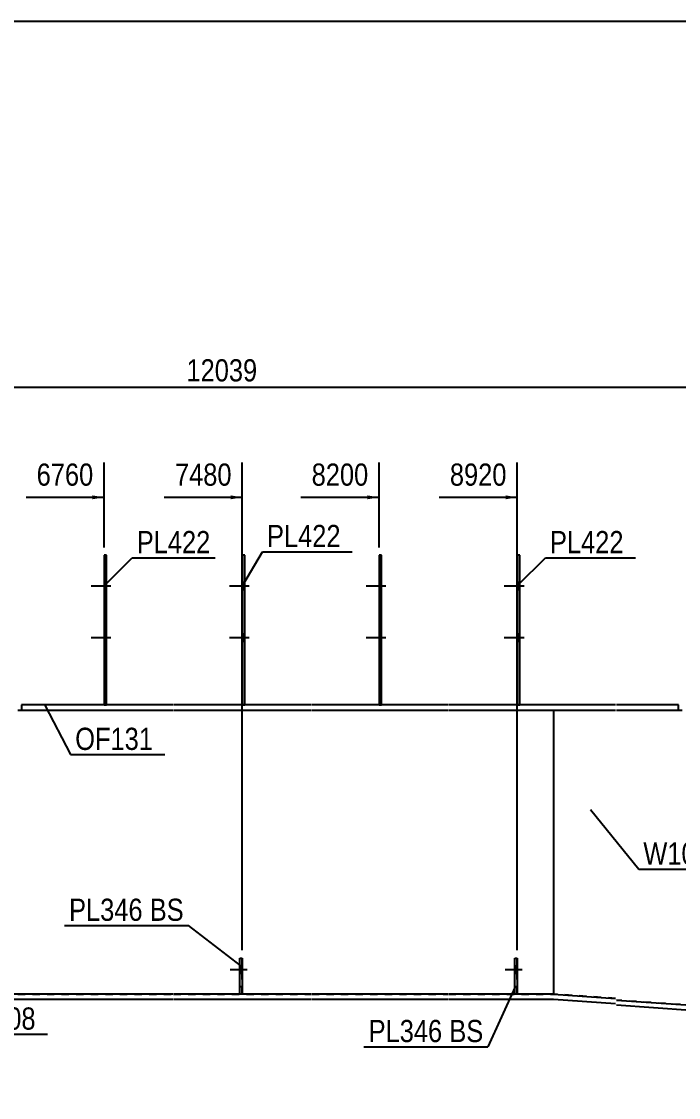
# Model space of a CAD drawing. Header units: millimetres. Extents: x -23 to 379, y -170 to 107.
# Drawn here: x 149.9 to 234.6, y -31.7 to 107.2 of the extents above; entities that cross this region are included whole.
import ezdxf

# ---------------------------------------------------------------- set-up
doc = ezdxf.new("R2010")
doc.units = ezdxf.units.MM
doc.linetypes.add('DXK_LINE_DOT1', pattern=[1.8814, 0.9407, -0.9407])
doc.linetypes.add('DXK_LINE_DOT2', pattern=[3.9198, 1.9599, -1.9599])
doc.styles.add('Arial Narrow', font='ARIALN.TTF', dxfattribs={"height": 0.2})

# ---------------------------------------------------------------- blocks, each defined once
blk = doc.blocks.new('Unknown-623588215-1210')
at = {"color": 5, "linetype": 'Continuous'}
blk.add_line((379.42, 107.2), (-20.58, 107.2), dxfattribs=at)
blk = doc.blocks.new('Part-623588215-1590 - 1490')
at = {"color": 2, "linetype": 'Continuous'}
blk.add_line((61.57, 18.33), (61.57, -18.33), dxfattribs=at)
at = {"color": 7, "linetype": 'DXK_LINE_DOT1'}
for p, q in [((61.57, 18.33), (69.57, 18.33)), ((69.67, 18.33), (90.24, 18.33)), ((90.34, 18.33), (107.88, 18.33)), ((107.98, 18.33), (125.71, 18.33)), ((125.81, 18.33), (141.81, 18.33)), ((141.91, 18.33), (169.42, 18.33)), ((169.52, 18.33), (187.25, 18.33)), ((187.35, 18.33), (204.88, 18.33)), ((204.98, 18.33), (218.54, 18.33)), ((218.54, 18.33), (218.54, -18.33)), ((61.57, -18.33), (69.57, -18.33)), ((69.67, -18.33), (90.24, -18.33)), ((90.34, -18.33), (107.88, -18.33)), ((107.98, -18.33), (125.71, -18.33)), ((125.81, -18.33), (141.81, -18.33)), ((141.91, -18.33), (169.42, -18.33)), ((169.52, -18.33), (187.25, -18.33)), ((187.35, -18.33), (204.88, -18.33)), ((204.98, -18.33), (218.54, -18.33))]:
    blk.add_line(p, q, dxfattribs=at)
blk = doc.blocks.new('Part-623588215-1519 - 1490')
at = {"color": 2, "linetype": 'Continuous'}
for p, q in [((149.91, 19), (149.91, 18.33)), ((169.42, 19), (149.91, 19)), ((149.91, 18.33), (169.42, 18.33)), ((187.25, 19), (169.52, 19)), ((169.52, 18.33), (187.25, 18.33)), ((204.88, 19), (187.35, 19)), ((187.35, 18.33), (204.88, 18.33)), ((226.54, 19), (204.98, 19)), ((204.98, 18.33), (226.54, 18.33)), ((234.64, 19), (226.64, 19)), ((226.64, 18.33), (234.64, 18.33))]:
    blk.add_line(p, q, dxfattribs=at)
at = {"color": 7, "linetype": 'DXK_LINE_DOT1'}
blk.add_line((234.64, 18.33), (234.64, 19), dxfattribs=at)
blk = doc.blocks.new('Part-623588215-2024 - 1490')
at = {"color": 2, "linetype": 'Continuous'}
for p, q in [((178.72, 38.33), (178.38, 38.33)), ((178.38, 38.33), (178.38, 19)), ((178.72, 19), (178.72, 38.33))]:
    blk.add_line(p, q, dxfattribs=at)
at = {"color": 7, "linetype": 'DXK_LINE_DOT1'}
blk.add_line((178.38, 19), (178.72, 19), dxfattribs=at)
blk = doc.blocks.new('Part-623588215-1835 - 1490')
at = {"color": 2, "linetype": 'Continuous'}
for p, q in [((218.54, 18.33), (218.54, -18.33)), ((342.09, -31.65), (342.31, -31.67))]:
    blk.add_line(p, q, dxfattribs=at)
at = {"color": 7, "linetype": 'DXK_LINE_DOT1'}
for p, q in [((218.54, 18.33), (226.54, 18.33)), ((226.64, 18.33), (244.24, 18.33)), ((244.34, 18.33), (261.88, 18.33)), ((261.98, 18.33), (279.71, 18.33)), ((279.81, 18.33), (326.08, 18.33)), ((326.18, 18.33), (350.27, 18.33)), ((342.31, -31.67), (350.27, 18.33)), ((226.54, -18.89), (218.54, -18.33)), ((244.24, -20.33), (226.64, -19.1)), ((261.88, -21.97), (244.34, -20.75)), ((279.71, -25.31), (261.98, -24.08)), ((326.08, -28.66), (279.81, -25.43)), ((342.09, -31.65), (326.18, -30.54))]:
    blk.add_line(p, q, dxfattribs=at)
blk = doc.blocks.new('Part-623588215-1894 - 1490')
at = {"color": 2, "linetype": 'Continuous'}
for p, q in [((196.35, 38.33), (196.02, 38.33)), ((196.02, 38.33), (196.02, 19)), ((196.35, 19), (196.35, 38.33))]:
    blk.add_line(p, q, dxfattribs=at)
at = {"color": 7, "linetype": 'DXK_LINE_DOT1'}
blk.add_line((196.02, 19), (196.35, 19), dxfattribs=at)
blk = doc.blocks.new('Part-623588215-2034 - 1490')
at = {"color": 2, "linetype": 'Continuous'}
for p, q in [((178.05, -18.33), (178.05, -13.67)), ((178.05, -13.67), (178.38, -13.67)), ((178.38, -13.67), (178.38, -18.33))]:
    blk.add_line(p, q, dxfattribs=at)
blk = doc.blocks.new('Part-623588215-1970 - 1490')
at = {"color": 2, "linetype": 'Continuous'}
for p, q in [((141.81, -18.33), (133.81, -18.33)), ((133.81, -18.33), (133.81, -19)), ((141.81, -19), (133.81, -19)), ((169.42, -18.33), (141.91, -18.33)), ((169.42, -19), (141.91, -19)), ((187.25, -18.33), (169.52, -18.33)), ((187.25, -19), (169.52, -19)), ((204.88, -18.33), (187.35, -18.33)), ((204.88, -19), (187.35, -19)), ((218.54, -18.33), (204.98, -18.33)), ((218.52, -19), (204.98, -19)), ((226.54, -19.56), (218.52, -19)), ((218.54, -18.33), (226.54, -18.89)), ((226.64, -19.1), (236.24, -19.77)), ((236.2, -20.44), (226.64, -19.77))]:
    blk.add_line(p, q, dxfattribs=at)
at = {"color": 7, "linetype": 'DXK_LINE_DOT1'}
blk.add_line((236.24, -19.77), (236.2, -20.44), dxfattribs=at)
blk = doc.blocks.new('Part-623588215-2019 - 1490')
at = {"color": 2, "linetype": 'Continuous'}
for p, q in [((160.88, 38.33), (160.55, 38.33)), ((160.55, 38.33), (160.55, 19)), ((160.88, 19), (160.88, 38.33))]:
    blk.add_line(p, q, dxfattribs=at)
at = {"color": 7, "linetype": 'DXK_LINE_DOT1'}
blk.add_line((160.55, 19), (160.88, 19), dxfattribs=at)
blk = doc.blocks.new('Part-623588215-2029 - 1490')
at = {"color": 7, "linetype": 'DXK_LINE_DOT1'}
for p, q in [((178.05, -18.33), (178.05, -13.67)), ((178.05, -13.67), (178.38, -13.67)), ((178.38, -18.33), (178.38, -13.67)), ((178.05, -17.33), (178.38, -17.33))]:
    blk.add_line(p, q, dxfattribs=at)
blk = doc.blocks.new('Part-623588215-9178 - 1490')
at = {"color": 2, "linetype": 'Continuous'}
for p, q in [((213.52, -18.33), (213.52, -13.67)), ((213.52, -13.67), (213.85, -13.67)), ((213.85, -13.67), (213.85, -18.33))]:
    blk.add_line(p, q, dxfattribs=at)
blk = doc.blocks.new('Bolt-623588215-2158 - 1490')
at = {"linetype": 'Continuous'}
blk.add_hatch(color=3, dxfattribs=at).paths.add_polyline_path([(178.38, -15.67), (178.38, -14.73), (178.05, -14.73), (178.05, -15.67)])
at = {"color": 3, "linetype": 'Continuous'}
for p, q in [((179.02, -15.2), (176.82, -15.2)), ((178.38, -14.73), (178.05, -14.73)), ((178.38, -15.67), (178.05, -15.67))]:
    blk.add_line(p, q, dxfattribs=at)
blk = doc.blocks.new('Bolt-623588215-2159 - 1490')
at = {"color": 3, "linetype": 'DXK_LINE_DOT2'}
for p, q in [((179.02, -15.2), (176.82, -15.2)), ((178.38, -14.73), (178.05, -14.73)), ((178.38, -15.67), (178.05, -15.67))]:
    blk.add_line(p, q, dxfattribs=at)
blk = doc.blocks.new('Bolt-623588215-2160 - 1490')
at = {"linetype": 'Continuous'}
for points in [[(178.72, 33.87), (178.72, 34.8), (178.38, 34.8), (178.38, 33.87)], [(178.72, 33.87), (178.72, 34.8), (178.38, 34.8), (178.38, 33.87)], [(178.72, 27.2), (178.72, 28.13), (178.38, 28.13), (178.38, 27.2)], [(178.72, 27.2), (178.72, 28.13), (178.38, 28.13), (178.38, 27.2)]]:
    blk.add_hatch(color=3, dxfattribs=at).paths.add_polyline_path(points)
at = {"color": 3, "linetype": 'Continuous'}
for p, q in [((178.72, 34.8), (178.38, 34.8)), ((178.72, 34.8), (178.38, 34.8)), ((179.25, 34.33), (176.72, 34.33)), ((179.25, 34.33), (176.72, 34.33)), ((178.72, 33.87), (178.38, 33.87)), ((178.72, 33.87), (178.38, 33.87)), ((178.72, 28.13), (178.38, 28.13)), ((178.72, 28.13), (178.38, 28.13)), ((179.25, 27.67), (176.72, 27.67)), ((179.25, 27.67), (176.72, 27.67)), ((178.72, 27.2), (178.38, 27.2)), ((178.72, 27.2), (178.38, 27.2))]:
    blk.add_line(p, q, dxfattribs=at)
blk = doc.blocks.new('Bolt-623588215-2161 - 1490')
at = {"linetype": 'Continuous'}
for points in [[(160.88, 33.87), (160.88, 34.8), (160.55, 34.8), (160.55, 33.87)], [(160.88, 33.87), (160.88, 34.8), (160.55, 34.8), (160.55, 33.87)], [(160.88, 27.2), (160.88, 28.13), (160.55, 28.13), (160.55, 27.2)], [(160.88, 27.2), (160.88, 28.13), (160.55, 28.13), (160.55, 27.2)]]:
    blk.add_hatch(color=3, dxfattribs=at).paths.add_polyline_path(points)
at = {"color": 3, "linetype": 'Continuous'}
for p, q in [((160.88, 34.8), (160.55, 34.8)), ((160.88, 34.8), (160.55, 34.8)), ((161.42, 34.33), (158.88, 34.33)), ((161.42, 34.33), (158.88, 34.33)), ((160.88, 33.87), (160.55, 33.87)), ((160.88, 33.87), (160.55, 33.87)), ((160.88, 28.13), (160.55, 28.13)), ((160.88, 28.13), (160.55, 28.13)), ((161.42, 27.67), (158.88, 27.67)), ((161.42, 27.67), (158.88, 27.67)), ((160.88, 27.2), (160.55, 27.2)), ((160.88, 27.2), (160.55, 27.2))]:
    blk.add_line(p, q, dxfattribs=at)
blk = doc.blocks.new('Bolt-623588215-2167 - 1490')
at = {"linetype": 'Continuous'}
for points in [[(196.35, 33.87), (196.35, 34.8), (196.02, 34.8), (196.02, 33.87)], [(196.35, 33.87), (196.35, 34.8), (196.02, 34.8), (196.02, 33.87)], [(196.35, 27.2), (196.35, 28.13), (196.02, 28.13), (196.02, 27.2)], [(196.35, 27.2), (196.35, 28.13), (196.02, 28.13), (196.02, 27.2)]]:
    blk.add_hatch(color=3, dxfattribs=at).paths.add_polyline_path(points)
at = {"color": 3, "linetype": 'Continuous'}
for p, q in [((196.35, 34.8), (196.02, 34.8)), ((196.35, 34.8), (196.02, 34.8)), ((196.88, 34.33), (194.35, 34.33)), ((196.88, 34.33), (194.35, 34.33)), ((196.35, 33.87), (196.02, 33.87)), ((196.35, 33.87), (196.02, 33.87)), ((196.35, 28.13), (196.02, 28.13)), ((196.35, 28.13), (196.02, 28.13)), ((196.88, 27.67), (194.35, 27.67)), ((196.88, 27.67), (194.35, 27.67)), ((196.35, 27.2), (196.02, 27.2)), ((196.35, 27.2), (196.02, 27.2))]:
    blk.add_line(p, q, dxfattribs=at)
blk = doc.blocks.new('Part-623588215-9174 - 1490')
at = {"color": 2, "linetype": 'Continuous'}
for p, q in [((214.18, 38.33), (213.85, 38.33)), ((213.85, 38.33), (213.85, 19)), ((214.18, 19), (214.18, 38.33))]:
    blk.add_line(p, q, dxfattribs=at)
at = {"color": 7, "linetype": 'DXK_LINE_DOT1'}
blk.add_line((213.85, 19), (214.18, 19), dxfattribs=at)
blk = doc.blocks.new('Part-623588215-9175 - 1490')
at = {"color": 7, "linetype": 'DXK_LINE_DOT1'}
for p, q in [((213.52, -18.33), (213.52, -13.67)), ((213.52, -13.67), (213.85, -13.67)), ((213.85, -18.33), (213.85, -13.67)), ((213.52, -17.33), (213.85, -17.33))]:
    blk.add_line(p, q, dxfattribs=at)
blk = doc.blocks.new('Bolt-623588215-9181 - 1490')
at = {"linetype": 'Continuous'}
for points in [[(214.18, 33.87), (214.18, 34.8), (213.85, 34.8), (213.85, 33.87)], [(214.18, 33.87), (214.18, 34.8), (213.85, 34.8), (213.85, 33.87)], [(214.18, 27.2), (214.18, 28.13), (213.85, 28.13), (213.85, 27.2)], [(214.18, 27.2), (214.18, 28.13), (213.85, 28.13), (213.85, 27.2)]]:
    blk.add_hatch(color=3, dxfattribs=at).paths.add_polyline_path(points)
at = {"color": 3, "linetype": 'Continuous'}
for p, q in [((214.18, 34.8), (213.85, 34.8)), ((214.18, 34.8), (213.85, 34.8)), ((214.72, 34.33), (212.18, 34.33)), ((214.72, 34.33), (212.18, 34.33)), ((214.18, 33.87), (213.85, 33.87)), ((214.18, 33.87), (213.85, 33.87)), ((214.18, 28.13), (213.85, 28.13)), ((214.18, 28.13), (213.85, 28.13)), ((214.72, 27.67), (212.18, 27.67)), ((214.72, 27.67), (212.18, 27.67)), ((214.18, 27.2), (213.85, 27.2)), ((214.18, 27.2), (213.85, 27.2))]:
    blk.add_line(p, q, dxfattribs=at)
blk = doc.blocks.new('Bolt-623588215-9182 - 1490')
at = {"color": 3, "linetype": 'DXK_LINE_DOT2'}
for p, q in [((214.48, -15.2), (212.28, -15.2)), ((213.85, -14.73), (213.52, -14.73)), ((213.85, -15.67), (213.52, -15.67))]:
    blk.add_line(p, q, dxfattribs=at)
blk = doc.blocks.new('Bolt-623588215-9185 - 1490')
at = {"linetype": 'Continuous'}
blk.add_hatch(color=3, dxfattribs=at).paths.add_polyline_path([(213.85, -15.67), (213.85, -14.73), (213.52, -14.73), (213.52, -15.67)])
at = {"color": 3, "linetype": 'Continuous'}
for p, q in [((214.48, -15.2), (212.28, -15.2)), ((213.85, -14.73), (213.52, -14.73)), ((213.85, -15.67), (213.52, -15.67))]:
    blk.add_line(p, q, dxfattribs=at)
blk = doc.blocks.new('StraightDimension-623588215-10800 - 1490')
at = {"linetype": 'Continuous'}
blk.add_hatch(color=7, dxfattribs=at).paths.add_polyline_path([(176.88, 46.04), (178.38, 45.79), (176.88, 45.54)])
at = {"color": 7, "linetype": 'Continuous'}
for p, q in [((178.38, -12.67), (178.38, 50.29)), ((168.32, 45.79), (178.38, 45.79))]:
    blk.add_line(p, q, dxfattribs=at)
at = {"color": 0}
blk.add_wipeout([(177.61, 46.69), (177.61, 50.89), (169.1, 50.89), (169.1, 46.69)], dxfattribs=at)
at = {"color": 3, "style": 'Arial Narrow'}
blk.add_text('7480', height=2.863, dxfattribs=at).set_placement((169.7, 47.29))
blk = doc.blocks.new('StraightDimension-623588215-2665 - 1490')
at = {"color": 7, "linetype": 'Continuous'}
blk.add_line((-1.33, 60), (352.84, 60), dxfattribs=at)
at = {"color": 0}
blk.add_wipeout([(180.92, 60.15), (180.92, 64.35), (170.58, 64.35), (170.58, 60.15)], dxfattribs=at)
at = {"color": 3, "style": 'Arial Narrow'}
blk.add_text('12039', height=2.863, dxfattribs=at).set_placement((171.18, 60.75))
blk = doc.blocks.new('StraightDimension-623588215-10798 - 1490')
at = {"linetype": 'Continuous'}
blk.add_hatch(color=7, dxfattribs=at).paths.add_polyline_path([(212.35, 46.04), (213.85, 45.79), (212.35, 45.54)])
at = {"color": 7, "linetype": 'Continuous'}
for p, q in [((213.85, -12.67), (213.85, 50.29)), ((203.79, 45.79), (213.85, 45.79))]:
    blk.add_line(p, q, dxfattribs=at)
at = {"color": 0}
blk.add_wipeout([(213.08, 46.69), (213.08, 50.89), (204.56, 50.89), (204.56, 46.69)], dxfattribs=at)
at = {"color": 3, "style": 'Arial Narrow'}
blk.add_text('8920', height=2.863, dxfattribs=at).set_placement((205.16, 47.29))
blk = doc.blocks.new('StraightDimension-623588215-10799 - 1490')
at = {"linetype": 'Continuous'}
blk.add_hatch(color=7, dxfattribs=at).paths.add_polyline_path([(194.52, 46.04), (196.02, 45.79), (194.52, 45.54)])
at = {"color": 7, "linetype": 'Continuous'}
for p, q in [((196.02, 39.33), (196.02, 50.29)), ((185.95, 45.79), (196.02, 45.79))]:
    blk.add_line(p, q, dxfattribs=at)
at = {"color": 0}
blk.add_wipeout([(195.24, 46.69), (195.24, 50.89), (186.73, 50.89), (186.73, 46.69)], dxfattribs=at)
at = {"color": 3, "style": 'Arial Narrow'}
blk.add_text('8200', height=2.863, dxfattribs=at).set_placement((187.33, 47.29))
blk = doc.blocks.new('StraightDimension-623588215-10801 - 1490')
at = {"linetype": 'Continuous'}
blk.add_hatch(color=7, dxfattribs=at).paths.add_polyline_path([(159.05, 46.04), (160.55, 45.79), (159.05, 45.54)])
at = {"color": 7, "linetype": 'Continuous'}
for p, q in [((160.55, 39.33), (160.55, 50.29)), ((150.49, 45.79), (160.55, 45.79))]:
    blk.add_line(p, q, dxfattribs=at)
at = {"color": 0}
blk.add_wipeout([(159.78, 46.69), (159.78, 50.89), (151.26, 50.89), (151.26, 46.69)], dxfattribs=at)
at = {"color": 3, "style": 'Arial Narrow'}
blk.add_text('6760', height=2.863, dxfattribs=at).set_placement((151.86, 47.29))
blk = doc.blocks.new('Mark-623588215-1515 - 1490')
at = {"color": 0}
blk.add_wipeout([(166.88, 13.19), (166.88, 16.19), (156.83, 16.19), (156.83, 13.19)], dxfattribs=at)
blk.add_wipeout([(166.88, 13.19), (166.88, 16.19), (156.83, 16.19), (156.83, 13.19)], dxfattribs=at)
at = {"color": 7, "linetype": 'Continuous'}
for p, q in [((152.9, 18.96), (156.23, 12.59)), ((156.23, 12.59), (168.38, 12.59))]:
    blk.add_line(p, q, dxfattribs=at)
at = {"color": 3, "style": 'Arial Narrow'}
blk.add_text('OF131', height=2.863, dxfattribs=at).set_placement((156.83, 13.19))
blk = doc.blocks.new('Mark-623588215-1831 - 1490')
at = {"color": 0}
blk.add_wipeout([(238.7, -1.61), (238.7, 1.39), (230.11, 1.39), (230.11, -1.61)], dxfattribs=at)
blk.add_wipeout([(238.7, -1.61), (238.7, 1.39), (230.11, 1.39), (230.11, -1.61)], dxfattribs=at)
at = {"color": 7, "linetype": 'Continuous'}
for p, q in [((223.31, 5.52), (229.51, -2.21)), ((229.51, -2.21), (240.2, -2.21))]:
    blk.add_line(p, q, dxfattribs=at)
at = {"color": 3, "style": 'Arial Narrow'}
blk.add_text('W108', height=2.863, dxfattribs=at).set_placement((230.11, -1.61))
blk = doc.blocks.new('Mark-623588215-1966 - 1490')
at = {"color": 0}
blk.add_wipeout([(151.74, -22.91), (151.74, -19.91), (143.33, -19.91), (143.33, -22.91)], dxfattribs=at)
blk.add_wipeout([(151.74, -22.91), (151.74, -19.91), (143.33, -19.91), (143.33, -22.91)], dxfattribs=at)
at = {"color": 7, "linetype": 'Continuous'}
for p, q in [((137.16, -18.4), (142.73, -23.51)), ((142.73, -23.51), (153.24, -23.51))]:
    blk.add_line(p, q, dxfattribs=at)
at = {"color": 3, "style": 'Arial Narrow'}
blk.add_text('IF108', height=2.863, dxfattribs=at).set_placement((143.33, -22.91))
blk = doc.blocks.new('MarkSet-623588215-2771 - 1490')
at = {"color": 0}
blk.add_wipeout([(174.28, 38.58), (174.28, 41.58), (164.77, 41.58), (164.77, 38.58)], dxfattribs=at)
blk.add_wipeout([(174.28, 38.58), (174.28, 41.58), (164.77, 41.58), (164.77, 38.58)], dxfattribs=at)
at = {"color": 7, "linetype": 'Continuous'}
for p, q in [((160.64, 34.44), (164.17, 37.98)), ((164.17, 37.98), (174.88, 37.98))]:
    blk.add_line(p, q, dxfattribs=at)
at = {"color": 3, "style": 'Arial Narrow'}
blk.add_text('PL422', height=2.863, dxfattribs=at).set_placement((164.77, 38.58))
blk = doc.blocks.new('Mark-623588215-2020 - 1490')
at = {"color": 0}
blk.add_wipeout([(191.07, 39.37), (191.07, 42.37), (181.57, 42.37), (181.57, 39.37)], dxfattribs=at)
blk.add_wipeout([(191.07, 39.37), (191.07, 42.37), (181.57, 42.37), (181.57, 39.37)], dxfattribs=at)
at = {"color": 7, "linetype": 'Continuous'}
for p, q in [((178.47, 34.44), (180.97, 38.77)), ((180.97, 38.77), (192.57, 38.77))]:
    blk.add_line(p, q, dxfattribs=at)
at = {"color": 3, "style": 'Arial Narrow'}
blk.add_text('PL422', height=2.863, dxfattribs=at).set_placement((181.57, 39.37))
blk = doc.blocks.new('MarkSet-623588215-2698 - 1490')
at = {"color": 0}
for points in [[(165.55, -8.87), (165.55, -5.87), (156.04, -5.87), (156.04, -8.87)], [(170.83, -8.87), (170.83, -5.87), (166.45, -5.87), (166.45, -8.87)]]:
    blk.add_wipeout(points, dxfattribs=at)
for points in [[(165.55, -8.87), (165.55, -5.87), (156.04, -5.87), (156.04, -8.87)], [(170.83, -8.87), (170.83, -5.87), (166.45, -5.87), (166.45, -8.87)]]:
    blk.add_wipeout(points, dxfattribs=at)
at = {"color": 7, "linetype": 'Continuous'}
for p in [(155.44, -9.47), (178.14, -14.62)]:
    blk.add_line(p, (171.43, -9.47), dxfattribs=at)
at = {"color": 3, "style": 'Arial Narrow'}
for s, p in [('PL346', (156.04, -8.87)), ('BS', (166.45, -8.87))]:
    blk.add_text(s, height=2.863, dxfattribs=at).set_placement(p)
blk = doc.blocks.new('MarkSet-623588215-9228 - 1490')
at = {"color": 0}
for points in [[(204.19, -24.52), (204.19, -21.52), (194.68, -21.52), (194.68, -24.52)], [(209.47, -24.52), (209.47, -21.52), (205.09, -21.52), (205.09, -24.52)]]:
    blk.add_wipeout(points, dxfattribs=at)
for points in [[(204.19, -24.52), (204.19, -21.52), (194.68, -21.52), (194.68, -24.52)], [(209.47, -24.52), (209.47, -21.52), (205.09, -21.52), (205.09, -24.52)]]:
    blk.add_wipeout(points, dxfattribs=at)
at = {"color": 7, "linetype": 'Continuous'}
for p in [(213.6, -17.38), (194.08, -25.12)]:
    blk.add_line(p, (210.07, -25.12), dxfattribs=at)
at = {"color": 3, "style": 'Arial Narrow'}
for s, p in [('PL346', (194.68, -24.52)), ('BS', (205.09, -24.52))]:
    blk.add_text(s, height=2.863, dxfattribs=at).set_placement(p)
blk = doc.blocks.new('Mark-623588215-9233 - 1490')
at = {"color": 0}
blk.add_wipeout([(227.58, 38.58), (227.58, 41.58), (218.07, 41.58), (218.07, 38.58)], dxfattribs=at)
blk.add_wipeout([(227.58, 38.58), (227.58, 41.58), (218.07, 41.58), (218.07, 38.58)], dxfattribs=at)
at = {"color": 7, "linetype": 'Continuous'}
for p, q in [((213.94, 34.45), (217.47, 37.98)), ((217.47, 37.98), (229.08, 37.98))]:
    blk.add_line(p, q, dxfattribs=at)
at = {"color": 3, "style": 'Arial Narrow'}
blk.add_text('PL422', height=2.863, dxfattribs=at).set_placement((218.07, 38.58))

msp = doc.modelspace()

# ---------------------------------------------------------------- block references
for name in ['Unknown-623588215-1210', 'Part-623588215-2019 - 1490', 'Part-623588215-2024 - 1490', 'Part-623588215-1894 - 1490', 'Part-623588215-9174 - 1490', 'Bolt-623588215-2161 - 1490', 'Bolt-623588215-2160 - 1490', 'Bolt-623588215-2167 - 1490', 'Bolt-623588215-9181 - 1490', 'Part-623588215-1590 - 1490', 'Part-623588215-1519 - 1490', 'Part-623588215-1835 - 1490', 'Part-623588215-2034 - 1490', 'Part-623588215-2029 - 1490', 'Part-623588215-9178 - 1490', 'Part-623588215-9175 - 1490', 'Bolt-623588215-2158 - 1490', 'Bolt-623588215-2159 - 1490', 'Bolt-623588215-9182 - 1490', 'Bolt-623588215-9185 - 1490', 'Part-623588215-1970 - 1490']:
    msp.add_blockref(name, (0, 0))

# ---------------------------------------------------------------- next in the draw order: block references
for name in ['StraightDimension-623588215-10800 - 1490', 'Mark-623588215-1831 - 1490', 'MarkSet-623588215-9228 - 1490', 'Mark-623588215-1966 - 1490']:
    msp.add_blockref(name, (0, 0))

# ---------------------------------------------------------------- next in the draw order: block references
for name in ['StraightDimension-623588215-2665 - 1490', 'Mark-623588215-1515 - 1490', 'MarkSet-623588215-2698 - 1490']:
    msp.add_blockref(name, (0, 0))

# ---------------------------------------------------------------- next in the draw order: block references
for name in ['StraightDimension-623588215-10801 - 1490', 'StraightDimension-623588215-10799 - 1490', 'StraightDimension-623588215-10798 - 1490']:
    msp.add_blockref(name, (0, 0))

# ---------------------------------------------------------------- next in the draw order: block references
for name in ['Mark-623588215-2020 - 1490', 'MarkSet-623588215-2771 - 1490', 'Mark-623588215-9233 - 1490']:
    msp.add_blockref(name, (0, 0))

doc.saveas('drawing.dxf')
